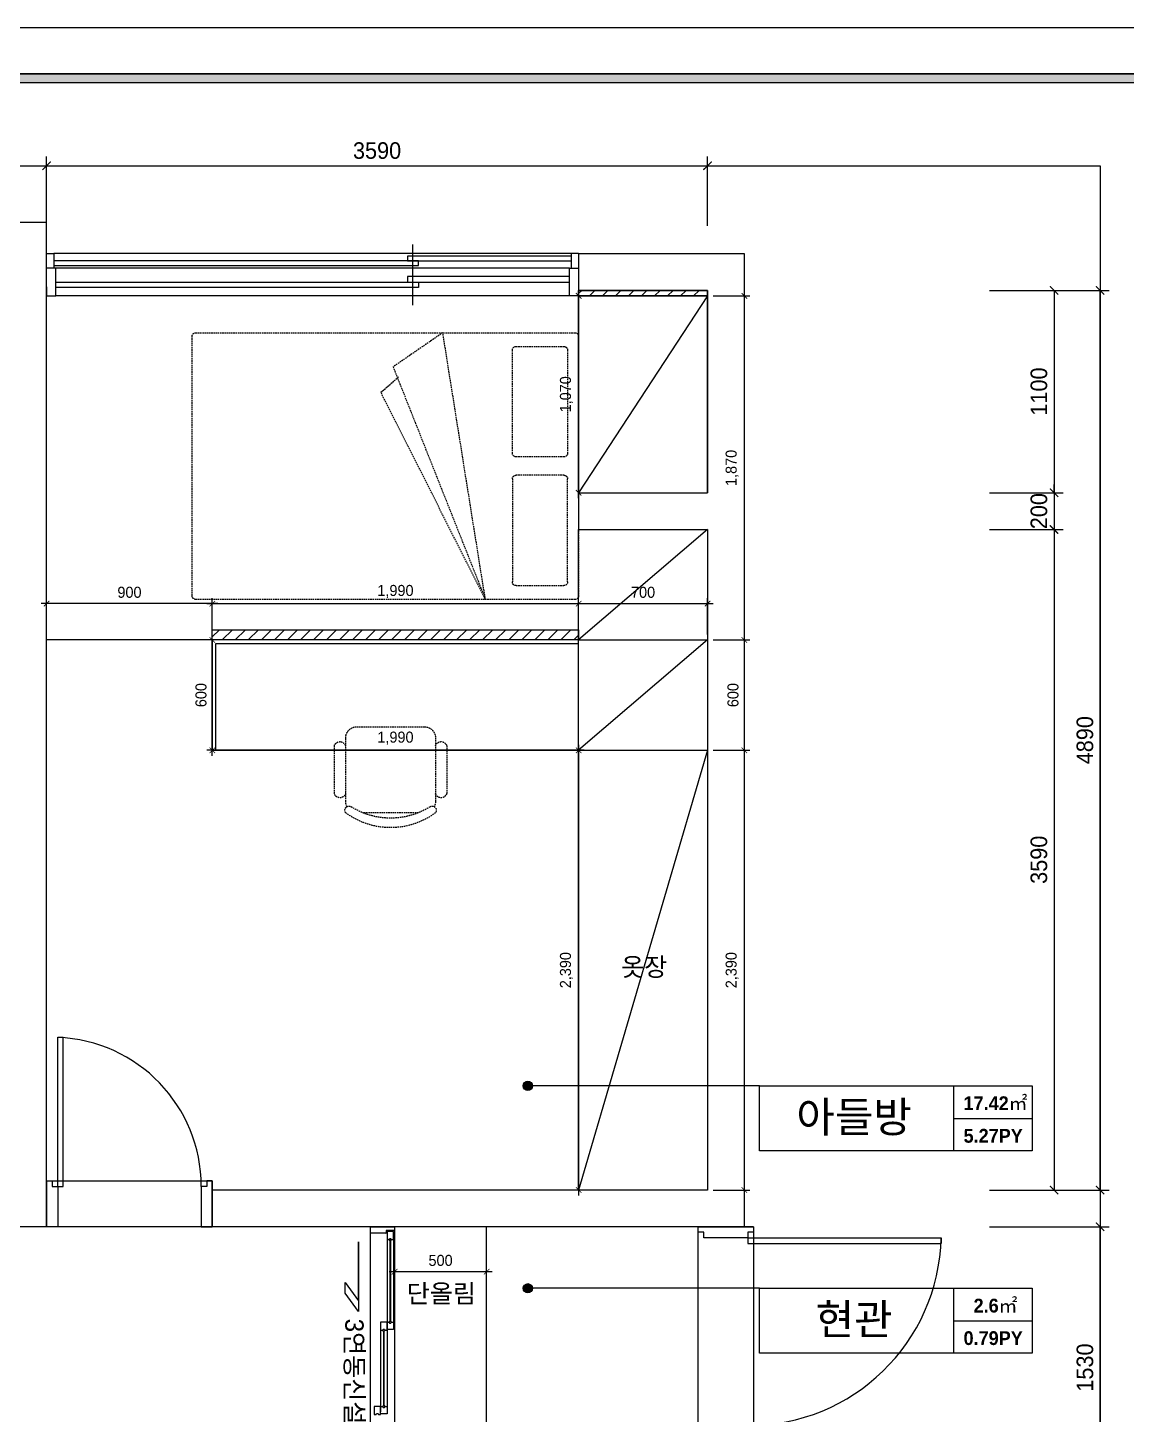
# Model space of a CAD drawing. Header units: millimetres. Extents: x -551172 to 232469, y -3435 to 261611.
# Drawn here: x 152389 to 158356, y 86516 to 94053 of the extents above; entities that cross this region are included whole.
import ezdxf
from ezdxf.enums import TextEntityAlignment as Align

# ---------------------------------------------------------------- set-up
doc = ezdxf.new("R2010")
doc.units = ezdxf.units.MM
doc.header["$LTSCALE"] = 10
doc.header["$PDMODE"] = 3
doc.linetypes.add('DH-HID2', pattern=[1.2, 0.8, -0.4])
doc.layers.get('DEFPOINTS').update_dxf_attribs({"color": 248})
for name, color, linetype in [('0-ELC TEXT', 7, 'Continuous'), ('03-TEXT', 3, 'Continuous'), ('03-WAL NEW', 3, 'Continuous'), ('06-FUR', 6, 'Continuous'), ('07-DIM WAL', 5, 'Continuous'), ('C-HAT', 251, 'Continuous'), ('CO-DOOR', 8, 'Continuous'), ('F-SYM', 7, 'Continuous'), ('FORM(YOURNAME)-11', 1, 'Continuous'), ('FU-FURM', 251, 'DH-HID2'), ('Layer 1', 7, 'Continuous'), ('도면층2', 2, 'Continuous'), ('도면층4', 4, 'Continuous'), ('도면층5', 5, 'Continuous'), ('도면층8', 8, 'Continuous')]:
    doc.layers.add(name, color=color, linetype=linetype)
doc.styles.add('HY 울릉도 L', font='')
doc.styles.add('YOURNAME', font='HY울릉도M.TTF')
doc.styles.add('넥슨고딕', font='NEXONLv1GothicBold.ttf')
doc.styles.add('코레일둥고', font='Korail_Round_Gothic_Medium.ttf')
doc.styles.get('HY 울릉도 L').set_extended_font_data('HY울릉도L')
doc.dimstyles.new('30', dxfattribs={"dimscale": 30, "dimtxt": 2, "dimasz": 1, "dimexe": 1, "dimexo": 1, "dimgap": 1, "dimtad": 1, "dimdec": 0, "dimrnd": 0.05, "dimdsep": 46, "dimlunit": 6, "dimtxsty": 'HY 울릉도 L', "dimblk": 'ARCHTICK', "dimcen": 2.5, "dimdle": 1, "dimclrd": 133, "dimclre": 133, "dimclrt": 30, "dimadec": 0, "dimazin": 0, "dimtfac": 1, "dimtdec": 0, "dimtix": 1, "dimtmove": 2, "dimatfit": 3, "dimldrblk": 'ARCHTICK', "dimfxl": 1, "dimlwd": -1, "dimlwe": -1, "dimarcsym": 0})
doc.dimstyles.new('YOURNAME-50', dxfattribs={"dimscale": 50, "dimtxt": 1.8, "dimasz": 0.9, "dimexe": 1, "dimexo": 3, "dimgap": 0.7, "dimtad": 1, "dimdec": 0, "dimzin": 0, "dimdsep": 46, "dimtxsty": 'YOURNAME', "dimblk": 'ARCHTICK', "dimcen": 0, "dimclrd": 1, "dimclre": 1, "dimclrt": 7, "dimadec": 0, "dimazin": 0, "dimtfac": 1, "dimtdec": 0, "dimtix": 1, "dimtmove": 2, "dimatfit": 3, "dimldrblk": 'ARCHTICK', "dimfxl": 1, "dimtolj": 1, "dimtzin": 0, "dimarcsym": 0})

# ---------------------------------------------------------------- blocks, each defined once
blk = doc.blocks.new('FORM-PLAN')
at = {"layer": 'FORM(YOURNAME)-11'}
h = blk.add_hatch(color=256, dxfattribs=at)
h.dxf.hatch_style = 1
h.paths.add_polyline_path([(-71444, 55115), (10556, 55115), (10556, 54915), (-71444, 54915)])
h.paths.add_polyline_path([(-71444, -2085), (10556, -2085), (10556, -2285), (-71444, -2285)])
at = {"layer": 'DEFPOINTS', "color": 158}
for points in [[(-71444, -2285), (10556, -2285), (10556, 55115), (-71444, 55115)], [(-69444, 53115), (-64, 53115), (-64, 1215), (-69444, 1215)]]:
    blk.add_lwpolyline(points, close=True, dxfattribs=at)
at = {"layer": 'FORM(YOURNAME)-11', "color": 250}
blk.add_lwpolyline([(-72444, -3285), (11556, -3285), (11556, 56115), (-72444, 56115)], close=True, dxfattribs=at)
at = {"layer": 'FORM(YOURNAME)-11'}
blk.add_lwpolyline([(-71444, 55115), (10556, 55115), (10556, 54915), (-71444, 54915)], close=True, dxfattribs=at)
at = {"layer": 'FORM(YOURNAME)-11', "color": 3, "style": 'YOURNAME'}
for tag, height, p in [('1', 450, (9905, 18188)), ('2', 450, (9905, 17544)), ('3', 450, (9905, 16257)), ('4', 450, (9905, 14326)), ('5', 515, (9905, 12009)), ('6', 515, (9905, 9757)), ('7', 515, (9905, 7504)), ('8', 515, (9905, 5252)), ('9', 515, (9905, 2999)), ('10', 515, (5655, 811)), ('11', 515, (9905, 747)), ('12', 515, (5655, -1441)), ('13', 515, (9905, -1441))]:
    blk.add_attdef(tag, text='', height=height, dxfattribs=at).set_placement(p, align=Align.MIDDLE_RIGHT)
blk = doc.blocks.new('_ArchTick')
at = {"color": 0, "linetype": 'ByBlock', "const_width": 0.15}
blk.add_lwpolyline([(-0.5, -0.5), (0.5, 0.5)], dxfattribs=at)
blk = doc.blocks.new('*D511')
at = {"color": 133, "transparency": 16777216}
blk.add_line((154911.4, 87291.1), (154351.4, 87291.1), dxfattribs=at)
at = {"layer": 'DEFPOINTS', "color": 0, "transparency": 16777216}
for p in [(154381.4, 87291.1), (154381.4, 87291.1), (154881.4, 87291.1)]:
    blk.add_point(p, dxfattribs=at)
at = {"color": 133, "transparency": 16777216, "xscale": 30, "yscale": 30, "zscale": 30, "rotation": 180}
blk.add_blockref('_ArchTick', (154381.4, 87291.1), dxfattribs=at)
at = {"color": 133, "transparency": 16777216, "xscale": 30, "yscale": 30, "zscale": 30}
blk.add_blockref('_ArchTick', (154881.4, 87291.1), dxfattribs=at)
at = {"color": 30, "transparency": 16777216, "insert": (154631.4, 87352.4), "char_height": 60, "attachment_point": 5, "style": 'HY 울릉도 L'}
blk.add_mtext('500', dxfattribs=at)
blk = doc.blocks.new('*D481')
at = {"layer": '07-DIM WAL', "color": 1, "lineweight": -2, "transparency": 16777216}
for p, q in [((152491.4, 92975.3), (152491.4, 93352.8)), ((152491.4, 93302.8), (156081.4, 93302.8)), ((156081.4, 92975.3), (156081.4, 93352.8))]:
    blk.add_line(p, q, dxfattribs=at)
at = {"layer": 'DEFPOINTS', "color": 0, "transparency": 16777216}
for p in [(156081.4, 93302.8), (152491.4, 92825.3), (156081.4, 92825.3)]:
    blk.add_point(p, dxfattribs=at)
at = {"layer": '07-DIM WAL', "color": 1, "lineweight": -2, "transparency": 16777216, "xscale": 45, "yscale": 45, "zscale": 45, "rotation": 180}
blk.add_blockref('_ArchTick', (152491.4, 93302.8), dxfattribs=at)
at = {"layer": '07-DIM WAL', "color": 1, "lineweight": -2, "transparency": 16777216, "xscale": 45, "yscale": 45, "zscale": 45}
blk.add_blockref('_ArchTick', (156081.4, 93302.8), dxfattribs=at)
at = {"layer": '07-DIM WAL', "color": 7, "transparency": 16777216, "insert": (154286.4, 93384.7), "char_height": 90, "attachment_point": 5, "style": 'YOURNAME'}
blk.add_mtext('\\A1;3590', dxfattribs=at)
blk = doc.blocks.new('*D496')
at = {"layer": '07-DIM WAL', "color": 1, "lineweight": -2, "transparency": 16777216}
for p, q in [((157613.9, 87535.3), (158263.9, 87535.3)), ((158213.9, 86005.3), (158213.9, 87535.3)), ((157613.9, 86005.3), (158263.9, 86005.3))]:
    blk.add_line(p, q, dxfattribs=at)
at = {"layer": 'DEFPOINTS', "color": 0, "transparency": 16777216}
for p in [(157463.9, 87535.3), (158213.9, 87535.3), (157463.9, 86005.3)]:
    blk.add_point(p, dxfattribs=at)
at = {"layer": '07-DIM WAL', "color": 1, "lineweight": -2, "transparency": 16777216, "xscale": 45, "yscale": 45, "zscale": 45}
for p, rotation in [((158213.9, 87535.3), 90), ((158213.9, 86005.3), 270)]:
    blk.add_blockref('_ArchTick', p, dxfattribs=dict(at, rotation=rotation))
at = {"layer": '07-DIM WAL', "color": 7, "transparency": 16777216, "insert": (158132.1, 86770.3), "char_height": 90, "attachment_point": 5, "rotation": 90, "style": 'YOURNAME'}
blk.add_mtext('\\A1;1530', dxfattribs=at)
blk = doc.blocks.new('*D497')
at = {"layer": '07-DIM WAL', "color": 1, "lineweight": -2, "transparency": 16777216}
for p, q in [((157613.9, 92625.3), (158263.9, 92625.3)), ((158213.9, 87735.3), (158213.9, 92625.3)), ((157613.9, 87735.3), (158263.9, 87735.3))]:
    blk.add_line(p, q, dxfattribs=at)
at = {"layer": 'DEFPOINTS', "color": 0, "transparency": 16777216}
for p in [(157463.9, 92625.3), (158213.9, 92625.3), (157463.9, 87735.3)]:
    blk.add_point(p, dxfattribs=at)
at = {"layer": '07-DIM WAL', "color": 1, "lineweight": -2, "transparency": 16777216, "xscale": 45, "yscale": 45, "zscale": 45}
for p, rotation in [((158213.9, 92625.3), 90), ((158213.9, 87735.3), 270)]:
    blk.add_blockref('_ArchTick', p, dxfattribs=dict(at, rotation=rotation))
at = {"layer": '07-DIM WAL', "color": 7, "transparency": 16777216, "insert": (158132, 90180.3), "char_height": 90, "attachment_point": 5, "rotation": 90, "style": 'YOURNAME'}
blk.add_mtext('\\A1;4890', dxfattribs=at)
blk = doc.blocks.new('*D498')
at = {"layer": '07-DIM WAL', "color": 1, "lineweight": -2, "transparency": 16777216}
for p, q in [((157613.9, 92625.3), (158013.9, 92625.3)), ((157963.9, 92625.3), (157963.9, 91525.3)), ((157613.9, 91525.3), (158013.9, 91525.3))]:
    blk.add_line(p, q, dxfattribs=at)
at = {"layer": 'DEFPOINTS', "color": 0, "transparency": 16777216}
for p in [(157463.9, 92625.3), (157463.9, 91525.3), (157963.9, 91525.3)]:
    blk.add_point(p, dxfattribs=at)
at = {"layer": '07-DIM WAL', "color": 1, "lineweight": -2, "transparency": 16777216, "xscale": 45, "yscale": 45, "zscale": 45}
for p, rotation in [((157963.9, 92625.3), 90), ((157963.9, 91525.3), 270)]:
    blk.add_blockref('_ArchTick', p, dxfattribs=dict(at, rotation=rotation))
at = {"layer": '07-DIM WAL', "color": 7, "transparency": 16777216, "insert": (157882.1, 92075.3), "char_height": 90, "attachment_point": 5, "rotation": 90, "style": 'YOURNAME'}
blk.add_mtext('\\A1;1100', dxfattribs=at)
blk = doc.blocks.new('*D499')
at = {"layer": '07-DIM WAL', "color": 1, "lineweight": -2, "transparency": 16777216}
for p, q in [((157613.9, 91325.3), (158013.9, 91325.3)), ((157963.9, 91325.3), (157963.9, 87735.3)), ((157613.9, 87735.3), (158013.9, 87735.3))]:
    blk.add_line(p, q, dxfattribs=at)
at = {"layer": 'DEFPOINTS', "color": 0, "transparency": 16777216}
for p in [(157463.9, 91325.3), (157463.9, 87735.3), (157963.9, 87735.3)]:
    blk.add_point(p, dxfattribs=at)
at = {"layer": '07-DIM WAL', "color": 1, "lineweight": -2, "transparency": 16777216, "xscale": 45, "yscale": 45, "zscale": 45}
for p, rotation in [((157963.9, 91325.3), 90), ((157963.9, 87735.3), 270)]:
    blk.add_blockref('_ArchTick', p, dxfattribs=dict(at, rotation=rotation))
at = {"layer": '07-DIM WAL', "color": 7, "transparency": 16777216, "insert": (157882, 89530.3), "char_height": 90, "attachment_point": 5, "rotation": 90, "style": 'YOURNAME'}
blk.add_mtext('\\A1;3590', dxfattribs=at)
blk = doc.blocks.new('*D500')
at = {"layer": '07-DIM WAL', "color": 1, "lineweight": -2, "transparency": 16777216}
for p, q in [((157963.9, 91525.3), (157963.9, 91570.3)), ((157613.9, 91525.3), (158013.9, 91525.3)), ((157963.9, 91525.3), (157963.9, 91325.3)), ((157613.9, 91325.3), (158013.9, 91325.3)), ((157963.9, 91325.3), (157963.9, 91280.3))]:
    blk.add_line(p, q, dxfattribs=at)
at = {"layer": 'DEFPOINTS', "color": 0, "transparency": 16777216}
for p in [(157463.9, 91525.3), (157463.9, 91325.3), (157963.9, 91325.3)]:
    blk.add_point(p, dxfattribs=at)
at = {"layer": '07-DIM WAL', "color": 1, "lineweight": -2, "transparency": 16777216, "xscale": 45, "yscale": 45, "zscale": 45}
for p, rotation in [((157963.9, 91525.3), 270), ((157963.9, 91325.3), 90)]:
    blk.add_blockref('_ArchTick', p, dxfattribs=dict(at, rotation=rotation))
at = {"layer": '07-DIM WAL', "color": 7, "transparency": 16777216, "insert": (157882.1, 91425.3), "char_height": 90, "attachment_point": 5, "rotation": 90, "style": 'YOURNAME'}
blk.add_mtext('\\A1;200', dxfattribs=at)
blk = doc.blocks.new('F-701-1')
at = {"layer": 'FU-FURM'}
for p, q in [((-725, -506.5), (401, -1074)), ((539, -1008), (-725, -506.5)), ((-725, -506.5), (725, -738)), ((725, -738), (539, -1008)), ((401, -1074), (485, -978))]:
    blk.add_line(p, q, dxfattribs=at)
for points in [[(-705, -2100), (705, -2100, 0.414214), (725, -2080), (725, -20, 0.414214), (705, 0), (-705, 0, 0.414214), (-725, -20), (-725, -2080, 0.414214)], [(-70, -360), (-630, -360, -0.414214), (-650, -340), (-650, -80, -0.414214), (-630, -60), (-70, -60, -0.414214), (-50, -80), (-50, -340, -0.414214)], [(70, -360), (630, -360, 0.414214), (650, -340), (650, -80, 0.414214), (630, -60), (70, -60, 0.414214), (50, -80), (50, -340, 0.414214)]]:
    blk.add_lwpolyline(points, format="xyb", close=True, dxfattribs=at)
blk = doc.blocks.new('F-101')
at = {"layer": 'FU-FURM'}
for p, q in [((-248.3, 454), (-248.3, 454)), ((151.2, 467.4), (-151.2, 467.4)), ((-243.8, 406.4), (-243.8, 61)), ((243.8, 61), (243.8, 406.4)), ((-305.7, 104.1), (-305.7, 363.2)), ((304.8, 104.1), (304.8, 363.2)), ((-182.9, 0), (182.9, 0))]:
    blk.add_line(p, q, dxfattribs=at)
for centre, radius, start, end in [((0, 142.2), 406.4, 53.1301, 126.8699), ((-226, 454), 22.3, 143.30994, 302.02741), ((0, 98), 399.1, 57.57575, 122.42425), ((226, 454), 22.3, 237.97259, 36.69006), ((-275.2, 354.3), 31.8, 9.29463, 163.7398), ((-182.9, 406.4), 61, 152.41556, 180), ((182.9, 406.4), 61, 0, 27.58444), ((274.3, 354.3), 31.8, 16.2602, 163.7398), ((-275.2, 113), 31.8, 196.2602, 350.70537), ((274.3, 113), 31.8, 196.2602, 343.7398), ((-182.9, 61), 61, 180, 270), ((182.9, 61), 61, 270, 0)]:
    blk.add_arc(centre, radius, start, end, dxfattribs=at)
blk = doc.blocks.new('*D523')
at = {"layer": '06-FUR', "color": 133, "transparency": 16777216}
for p, q in [((156281.4, 92625.3), (156281.4, 90695.3)), ((156111.4, 92595.3), (156311.4, 92595.3)), ((156111.4, 90725.3), (156311.4, 90725.3))]:
    blk.add_line(p, q, dxfattribs=at)
at = {"layer": 'DEFPOINTS', "color": 0, "transparency": 16777216}
for p in [(156081.4, 92595.3), (156081.4, 90725.3), (156281.4, 90725.3)]:
    blk.add_point(p, dxfattribs=at)
at = {"layer": '06-FUR', "color": 133, "transparency": 16777216, "xscale": 30, "yscale": 30, "zscale": 30}
for p, rotation in [((156281.4, 92595.3), 90), ((156281.4, 90725.3), 270)]:
    blk.add_blockref('_ArchTick', p, dxfattribs=dict(at, rotation=rotation))
at = {"layer": '06-FUR', "color": 30, "transparency": 16777216, "insert": (156215.4, 91660.3), "char_height": 60, "attachment_point": 5, "rotation": 90, "style": 'HY 울릉도 L'}
blk.add_mtext('1,870', dxfattribs=at)
blk = doc.blocks.new('*D524')
at = {"layer": '06-FUR', "color": 133, "transparency": 16777216}
for p, q in [((156281.4, 90755.3), (156281.4, 90095.3)), ((156111.4, 90725.3), (156311.4, 90725.3)), ((156111.4, 90125.3), (156311.4, 90125.3))]:
    blk.add_line(p, q, dxfattribs=at)
at = {"layer": 'DEFPOINTS', "color": 0, "transparency": 16777216}
for p in [(156081.4, 90725.3), (156081.4, 90125.3), (156281.4, 90125.3)]:
    blk.add_point(p, dxfattribs=at)
at = {"layer": '06-FUR', "color": 133, "transparency": 16777216, "xscale": 30, "yscale": 30, "zscale": 30}
for p, rotation in [((156281.4, 90725.3), 90), ((156281.4, 90125.3), 270)]:
    blk.add_blockref('_ArchTick', p, dxfattribs=dict(at, rotation=rotation))
at = {"layer": '06-FUR', "color": 30, "transparency": 16777216, "insert": (156220.1, 90425.3), "char_height": 60, "attachment_point": 5, "rotation": 90, "style": 'HY 울릉도 L'}
blk.add_mtext('600', dxfattribs=at)
blk = doc.blocks.new('*D525')
at = {"layer": '06-FUR', "color": 133, "transparency": 16777216}
for p, q in [((156281.4, 90155.3), (156281.4, 87705.3)), ((156111.4, 90125.3), (156311.4, 90125.3)), ((156111.4, 87735.3), (156311.4, 87735.3))]:
    blk.add_line(p, q, dxfattribs=at)
at = {"layer": 'DEFPOINTS', "color": 0, "transparency": 16777216}
for p in [(156081.4, 90125.3), (156081.4, 87735.3), (156281.4, 87735.3)]:
    blk.add_point(p, dxfattribs=at)
at = {"layer": '06-FUR', "color": 133, "transparency": 16777216, "xscale": 30, "yscale": 30, "zscale": 30}
for p, rotation in [((156281.4, 90125.3), 90), ((156281.4, 87735.3), 270)]:
    blk.add_blockref('_ArchTick', p, dxfattribs=dict(at, rotation=rotation))
at = {"layer": '06-FUR', "color": 30, "transparency": 16777216, "insert": (156215.4, 88930.3), "char_height": 60, "attachment_point": 5, "rotation": 90, "style": 'HY 울릉도 L'}
blk.add_mtext('2,390', dxfattribs=at)
blk = doc.blocks.new('*D526')
at = {"layer": '06-FUR', "color": 133, "transparency": 16777216}
for p, q in [((153421.4, 90922.6), (152461.4, 90922.6)), ((152491.4, 90755.3), (152491.4, 90952.6)), ((153391.4, 90755.3), (153391.4, 90952.6))]:
    blk.add_line(p, q, dxfattribs=at)
at = {"layer": 'DEFPOINTS', "color": 0, "transparency": 16777216}
for p in [(152491.4, 90922.6), (152491.4, 90725.3), (153391.4, 90725.3)]:
    blk.add_point(p, dxfattribs=at)
at = {"layer": '06-FUR', "color": 133, "transparency": 16777216, "xscale": 30, "yscale": 30, "zscale": 30, "rotation": 180}
blk.add_blockref('_ArchTick', (152491.4, 90922.6), dxfattribs=at)
at = {"layer": '06-FUR', "color": 133, "transparency": 16777216, "xscale": 30, "yscale": 30, "zscale": 30}
blk.add_blockref('_ArchTick', (153391.4, 90922.6), dxfattribs=at)
at = {"layer": '06-FUR', "color": 30, "transparency": 16777216, "insert": (152941.4, 90983.9), "char_height": 60, "attachment_point": 5, "style": 'HY 울릉도 L'}
blk.add_mtext('900', dxfattribs=at)
blk = doc.blocks.new('*D527')
at = {"layer": '06-FUR', "color": 133, "transparency": 16777216}
for p, q in [((153361.4, 90922.6), (155411.4, 90922.6)), ((153391.4, 90755.3), (153391.4, 90952.6)), ((155381.4, 90755.3), (155381.4, 90952.6))]:
    blk.add_line(p, q, dxfattribs=at)
at = {"layer": 'DEFPOINTS', "color": 0, "transparency": 16777216}
for p in [(155381.4, 90922.6), (153391.4, 90725.3), (155381.4, 90725.3)]:
    blk.add_point(p, dxfattribs=at)
at = {"layer": '06-FUR', "color": 133, "transparency": 16777216, "xscale": 30, "yscale": 30, "zscale": 30, "rotation": 180}
blk.add_blockref('_ArchTick', (153391.4, 90922.6), dxfattribs=at)
at = {"layer": '06-FUR', "color": 133, "transparency": 16777216, "xscale": 30, "yscale": 30, "zscale": 30}
blk.add_blockref('_ArchTick', (155381.4, 90922.6), dxfattribs=at)
at = {"layer": '06-FUR', "color": 30, "transparency": 16777216, "insert": (154386.4, 90988.6), "char_height": 60, "attachment_point": 5, "style": 'HY 울릉도 L'}
blk.add_mtext('1,990', dxfattribs=at)
blk = doc.blocks.new('*D510')
at = {"layer": '06-FUR', "color": 133, "transparency": 16777216}
for p, q in [((155351.4, 90922.6), (156111.4, 90922.6)), ((155381.4, 90755.3), (155381.4, 90952.6)), ((156081.4, 90755.3), (156081.4, 90952.6))]:
    blk.add_line(p, q, dxfattribs=at)
at = {"layer": 'DEFPOINTS', "color": 0, "transparency": 16777216}
for p in [(156081.4, 90922.6), (155381.4, 90725.3), (156081.4, 90725.3)]:
    blk.add_point(p, dxfattribs=at)
at = {"layer": '06-FUR', "color": 133, "transparency": 16777216, "xscale": 30, "yscale": 30, "zscale": 30, "rotation": 180}
blk.add_blockref('_ArchTick', (155381.4, 90922.6), dxfattribs=at)
at = {"layer": '06-FUR', "color": 133, "transparency": 16777216, "xscale": 30, "yscale": 30, "zscale": 30}
blk.add_blockref('_ArchTick', (156081.4, 90922.6), dxfattribs=at)
at = {"layer": '06-FUR', "color": 30, "transparency": 16777216, "insert": (155731.4, 90983.9), "char_height": 60, "attachment_point": 5, "style": 'HY 울릉도 L'}
blk.add_mtext('700', dxfattribs=at)
blk = doc.blocks.new('*D586')
at = {"layer": '06-FUR', "color": 133, "transparency": 16777216}
blk.add_line((155411.4, 90125.3), (153361.4, 90125.3), dxfattribs=at)
at = {"layer": 'DEFPOINTS', "color": 0, "transparency": 16777216}
for p in [(153391.4, 90125.3), (153391.4, 90125.3), (155381.4, 90125.3)]:
    blk.add_point(p, dxfattribs=at)
at = {"layer": '06-FUR', "color": 133, "transparency": 16777216, "xscale": 30, "yscale": 30, "zscale": 30, "rotation": 180}
blk.add_blockref('_ArchTick', (153391.4, 90125.3), dxfattribs=at)
at = {"layer": '06-FUR', "color": 133, "transparency": 16777216, "xscale": 30, "yscale": 30, "zscale": 30}
blk.add_blockref('_ArchTick', (155381.4, 90125.3), dxfattribs=at)
at = {"layer": '06-FUR', "color": 30, "transparency": 16777216, "insert": (154386.4, 90191.3), "char_height": 60, "attachment_point": 5, "style": 'HY 울릉도 L'}
blk.add_mtext('1,990', dxfattribs=at)
blk = doc.blocks.new('*D587')
at = {"layer": '06-FUR', "color": 133, "transparency": 16777216}
blk.add_line((153391.4, 90095.3), (153391.4, 90755.3), dxfattribs=at)
at = {"layer": 'DEFPOINTS', "color": 0, "transparency": 16777216}
for p in [(153391.4, 90725.3), (153391.4, 90725.3), (153391.4, 90125.3)]:
    blk.add_point(p, dxfattribs=at)
at = {"layer": '06-FUR', "color": 133, "transparency": 16777216, "xscale": 30, "yscale": 30, "zscale": 30}
for p, rotation in [((153391.4, 90725.3), 90), ((153391.4, 90125.3), 270)]:
    blk.add_blockref('_ArchTick', p, dxfattribs=dict(at, rotation=rotation))
at = {"layer": '06-FUR', "color": 30, "transparency": 16777216, "insert": (153330.1, 90425.3), "char_height": 60, "attachment_point": 5, "rotation": 90, "style": 'HY 울릉도 L'}
blk.add_mtext('600', dxfattribs=at)
blk = doc.blocks.new('*D588')
at = {"layer": '06-FUR', "color": 133, "transparency": 16777216}
blk.add_line((155381.4, 90155.3), (155381.4, 87705.3), dxfattribs=at)
at = {"layer": 'DEFPOINTS', "color": 0, "transparency": 16777216}
for p in [(155381.4, 90125.3), (155381.4, 87735.3), (155381.4, 87735.3)]:
    blk.add_point(p, dxfattribs=at)
at = {"layer": '06-FUR', "color": 133, "transparency": 16777216, "xscale": 30, "yscale": 30, "zscale": 30}
for p, rotation in [((155381.4, 90125.3), 90), ((155381.4, 87735.3), 270)]:
    blk.add_blockref('_ArchTick', p, dxfattribs=dict(at, rotation=rotation))
at = {"layer": '06-FUR', "color": 30, "transparency": 16777216, "insert": (155315.4, 88930.3), "char_height": 60, "attachment_point": 5, "rotation": 90, "style": 'HY 울릉도 L'}
blk.add_mtext('2,390', dxfattribs=at)
blk = doc.blocks.new('*D589')
at = {"layer": '06-FUR', "color": 133, "transparency": 16777216}
blk.add_line((155381.4, 91495.3), (155381.4, 92625.3), dxfattribs=at)
at = {"layer": 'DEFPOINTS', "color": 0, "transparency": 16777216}
for p in [(155381.4, 92595.3), (155381.4, 92595.3), (155381.4, 91525.3)]:
    blk.add_point(p, dxfattribs=at)
at = {"layer": '06-FUR', "color": 133, "transparency": 16777216, "xscale": 30, "yscale": 30, "zscale": 30}
for p, rotation in [((155381.4, 92595.3), 90), ((155381.4, 91525.3), 270)]:
    blk.add_blockref('_ArchTick', p, dxfattribs=dict(at, rotation=rotation))
at = {"layer": '06-FUR', "color": 30, "transparency": 16777216, "insert": (155315.4, 92060.3), "char_height": 60, "attachment_point": 5, "rotation": 90, "style": 'HY 울릉도 L'}
blk.add_mtext('1,070', dxfattribs=at)

msp = doc.modelspace()

# ---------------------------------------------------------------- hatches: boundary and pattern name
at = {"layer": '0-ELC TEXT'}
h = msp.add_hatch(color=256, dxfattribs=at)
h.dxf.hatch_style = 1
edge = h.paths.add_edge_path()
edge.add_arc((155105.6, 88301.2), 25, 0, 360)
h = msp.add_hatch(color=256, dxfattribs=at)
h.dxf.hatch_style = 1
edge = h.paths.add_edge_path()
edge.add_arc((155105.6, 87201.3), 25, 0, 360)
at = {"layer": 'C-HAT'}
h = msp.add_hatch(dxfattribs=at)
h.set_pattern_fill('_USER', color=256, scale=50, angle=45, pattern_type=0)
h.set_pattern_definition([(45, (-31820, 11260), (-35.355339, 35.355339), [])])
h.paths.add_polyline_path([(156081.4, 92625.3), (155381.4, 92625.3), (155381.4, 92595.3), (156081.4, 92595.3)])
h = msp.add_hatch(dxfattribs=at)
h.set_pattern_fill('_USER', color=256, scale=50, angle=45, pattern_type=0)
h.set_pattern_definition([(45, (0, 0), (-35.355339, 35.355339), [])])
h.paths.add_polyline_path([(155781.4, 83325.3), (153881.4, 83325.3), (153881.4, 83270.6), (155781.4, 83270.6)])
h.paths.add_polyline_path([(155381.4, 90780), (153391.4, 90780), (153391.4, 90725.3), (155381.4, 90725.3)])

# ---------------------------------------------------------------- linework, layer by layer
at = {"layer": '0-ELC TEXT'}
for p, q in [((156363.2, 88301.2), (155105.6, 88301.2)), ((157420.4, 87947.5), (157420.4, 88301.2)), ((157420.4, 88124.3), (157845.1, 88124.3)), ((156363.2, 87201.3), (155105.6, 87201.3)), ((157420.4, 86847.6), (157420.4, 87201.3)), ((157420.4, 87024.5), (157845.1, 87024.5))]:
    msp.add_line(p, q, dxfattribs=at)
for points in [[(156363.2, 88301.2), (157845.1, 88301.2), (157845.1, 87947.5), (156363.2, 87947.5)], [(156363.2, 87201.3), (157845.1, 87201.3), (157845.1, 86847.6), (156363.2, 86847.6)]]:
    msp.add_lwpolyline(points, close=True, dxfattribs=at)
for centre in [(155105.6, 88301.2), (155105.6, 87201.3)]:
    msp.add_circle(centre, 25, dxfattribs=at)
at = {"layer": '03-WAL NEW'}
for points in [[(156081.4, 92625.3), (155381.4, 92625.3), (155381.4, 92595.3), (156081.4, 92595.3)], [(155381.4, 90725.3), (153391.4, 90725.3), (153391.4, 90780), (155381.4, 90780)]]:
    msp.add_lwpolyline(points, close=True, dxfattribs=at)
at = {"layer": '06-FUR'}
for p, q in [((156081.4, 92595.3), (155381.4, 91525.3)), ((153391.4, 90725.3), (152491.4, 90725.3))]:
    msp.add_line(p, q, dxfattribs=at)
for points in [[(155381.4, 91525.3), (156081.4, 91525.3), (156081.4, 92595.3), (155381.4, 92595.3)], [(155381.4, 91325.3), (156081.4, 91325.3), (156081.4, 87735.3), (155381.4, 87735.3)]]:
    msp.add_lwpolyline(points, close=True, dxfattribs=at)
for points in [[(156081.4, 91325.3), (155381.4, 90725.3), (156081.4, 90725.3), (155381.4, 90125.3)], [(155381.4, 90725.3), (153391.4, 90725.3), (153391.4, 90125.3), (155381.4, 90125.3), (155381.4, 90725.3)], [(153411.4, 90125.3), (153411.4, 90705.3), (155381.4, 90705.3)], [(155381.4, 90125.3), (156081.4, 90125.3), (155381.4, 87735.3)]]:
    msp.add_lwpolyline(points, dxfattribs=at)
at = {"layer": 'CO-DOOR', "color": 1}
msp.add_lwpolyline([(154185.7, 87454.5), (154185.7, 87075.3), (154113.5, 87173.9), (154113.5, 87232.3), (154185.7, 87133.6), (154185.7, 87454.5)], close=True, dxfattribs=at)
at = {"layer": 'Layer 1'}
msp.add_line((154881.4, 86395.3), (154881.4, 87535.3), dxfattribs=at)
at = {"layer": '도면층2'}
for p, q in [((152291.4, 92995.3), (152491.4, 92995.3)), ((152491.4, 87735.3), (152491.4, 92995.3)), ((155381.4, 92825.3), (156281.4, 92825.3)), ((155381.4, 92825.3), (155381.4, 92625.3)), ((156281.4, 92825.3), (156281.4, 87535.3)), ((155381.4, 92625.3), (156081.4, 92625.3)), ((156081.4, 92625.3), (156081.4, 91525.3)), ((155381.4, 91525.3), (156081.4, 91525.3)), ((155381.4, 91525.3), (155381.4, 91325.3)), ((155381.4, 91325.3), (156081.4, 91325.3)), ((156081.4, 91325.3), (156081.4, 87735.3)), ((152491.4, 87735.3), (152491.4, 87535.3)), ((156081.4, 87735.3), (153391.4, 87735.3)), ((153391.4, 87735.3), (153391.4, 87535.3)), ((152491.4, 87535.3), (152291.4, 87535.3)), ((156281.4, 87535.3), (153391.4, 87535.3))]:
    msp.add_line(p, q, dxfattribs=at)
at = {"layer": '도면층4'}
for p, q in [((154481.4, 92545.3), (154481.4, 92875.3)), ((155341.4, 92825.3), (152531.4, 92825.3)), ((155331.4, 92745.3), (152541.4, 92745.3)), ((155331.4, 92595.3), (152541.4, 92595.3)), ((152551.4, 87755.3), (152551.4, 88565.3)), ((152551.4, 88565.3), (152581.4, 88565.3)), ((152581.4, 87755.3), (152581.4, 88564.7)), ((152491.4, 87535.3), (152491.4, 87785.3)), ((152491.4, 87785.3), (153391.4, 87785.3)), ((152491.4, 87785.3), (152491.4, 87535.3)), ((152551.4, 87755.3), (152581.4, 87755.3)), ((153391.4, 87785.3), (153391.4, 87535.3)), ((153391.4, 87535.3), (152491.4, 87535.3)), ((156031.4, 86395.3), (156031.4, 87535.3)), ((156031.4, 87535.3), (156331.4, 87535.3)), ((156331.4, 87535.3), (156031.4, 87535.3)), ((156331.4, 87535.3), (156331.4, 86395.3)), ((156301.4, 87475.3), (157351.4, 87475.3)), ((156301.4, 87475.3), (156301.4, 87445.3)), ((156301.4, 87445.3), (157350.8, 87445.3)), ((157351.4, 87475.3), (157351.4, 87445.3))]:
    msp.add_line(p, q, dxfattribs=at)
for points in [[(152491.4, 92825.3), (152531.4, 92825.3), (152531.4, 92745.3)], [(152531.4, 92760.3), (154511.4, 92760.3), (154511.4, 92785.3), (152531.4, 92785.3)], [(155341.4, 92810.3), (154451.4, 92810.3), (154451.4, 92785.3), (155341.4, 92785.3)], [(155381.4, 92825.3), (155341.4, 92825.3), (155341.4, 92745.3)], [(152491.4, 92645.3), (152491.4, 92595.3), (152541.4, 92595.3), (152541.4, 92745.3), (152491.4, 92745.3)], [(155331.4, 92700.3), (154451.4, 92700.3), (154451.4, 92670.3), (155331.4, 92670.3)], [(155381.4, 92645.3), (155381.4, 92595.3), (155331.4, 92595.3), (155331.4, 92745.3), (155381.4, 92745.3)], [(152541.4, 92670.3), (154511.4, 92670.3), (154511.4, 92640.3), (152541.4, 92640.3)], [(152491.4, 87785.3), (152521.4, 87785.3), (152521.4, 87755.3), (152551.4, 87755.3), (152551.4, 87535.3), (152521.4, 87535.3), (152521.4, 87535.3), (152491.4, 87535.3), (152491.4, 87785.3)], [(153391.4, 87785.3), (153361.4, 87785.3), (153361.4, 87755.3), (153331.4, 87755.3), (153331.4, 87535.3), (153361.4, 87535.3), (153361.4, 87535.3), (153391.4, 87535.3), (153391.4, 87785.3)], [(156331.4, 87535.3), (156331.4, 87505.3), (156301.4, 87505.3), (156301.4, 87475.3), (156061.4, 87475.3), (156061.4, 87505.3), (156031.4, 87505.3), (156031.4, 87535.3), (156331.4, 87535.3)]]:
    msp.add_lwpolyline(points, dxfattribs=at)
at = {"layer": '도면층5'}
for centre, radius, start, end in [((152521.4, 87755.3), 810, 0, 87.87745), ((156306, 87500.4), 1045.1, 269.74486, 358.62483)]:
    msp.add_arc(centre, radius, start, end, dxfattribs=at)
at = {"layer": '도면층8'}
for p, q in [((154251.4, 86005.3), (154251.4, 87535.3)), ((154333.3, 87500.2), (154335.8, 87500.2)), ((154381.4, 87514.9), (154381.4, 86040.4)), ((154340.5, 87465.8), (154340.5, 87017.4)), ((154375.6, 87465.8), (154375.6, 87017.4)), ((154305.4, 86972.9), (154305.4, 86528.9)), ((154340.5, 87017.4), (154340.5, 86528.9))]:
    msp.add_line(p, q, dxfattribs=at)
for points in [[(154256.4, 87535.3), (154381.4, 87535.3), (154381.4, 87514.9), (154335.8, 87514.9), (154335.8, 87500.2), (154251.4, 87500.2), (154251.4, 87535.3), (154256.4, 87535.3)], [(154351.3, 87465.8), (154352.9, 87462.6), (154354, 87461.9), (154355.7, 87461.3)], [(154360.4, 87021.8), (154360.4, 87469.8), (154355.7, 87469.8), (154355.7, 87021.8), (154360.4, 87021.8), (154355.7, 87021.8)], [(154364.8, 87465.8), (154363.2, 87462.6), (154362.1, 87461.9), (154360.4, 87461.3)], [(154316.2, 86972.9), (154317.8, 86969.7), (154319, 86969.1), (154320.6, 86968.5)], [(154329.7, 86972.9), (154328.1, 86969.7), (154327, 86969.1), (154325.3, 86968.5)], [(154351.3, 87017.4), (154352.9, 87020.6), (154354, 87021.2), (154355.7, 87021.8)], [(154364.8, 87017.4), (154363.2, 87020.6), (154362.1, 87021.2), (154360.4, 87021.8)], [(154325.3, 86563.5), (154325.3, 86968.5), (154320.6, 86968.5), (154320.6, 86563.5), (154325.3, 86563.5), (154320.6, 86563.5)], [(154316.2, 86559.1), (154317.8, 86562.3), (154319, 86562.9), (154320.6, 86563.5)], [(154329.7, 86559.1), (154328.1, 86562.3), (154327, 86562.9), (154325.3, 86563.5)]]:
    msp.add_lwpolyline(points, dxfattribs=at)
for points in [[(154340.5, 87510.2), (154340.5, 87465.8), (154352.2, 87465.8), (154354.3, 87472.2), (154361.8, 87472.2), (154363.9, 87465.8), (154375.6, 87465.8), (154375.6, 87510.2)], [(154305.4, 87017.4), (154305.4, 86972.9), (154317.1, 86972.9), (154319.2, 86979.4), (154326.7, 86979.4), (154328.8, 86972.9), (154340.5, 86972.9), (154340.5, 87017.4)], [(154363.9, 87017.4), (154375.6, 87017.4), (154375.6, 86976.4), (154340.5, 86976.4), (154340.5, 87017.4), (154352.2, 87017.4), (154354.3, 87010.9), (154361.8, 87010.9)], [(154270.4, 86559.1), (154270.4, 86514.6), (154282.1, 86514.6), (154284.1, 86521.1), (154291.7, 86521.1), (154293.7, 86514.6), (154305.4, 86514.6), (154305.4, 86559.1)], [(154328.8, 86559.1), (154340.5, 86559.1), (154340.5, 86518.1), (154305.4, 86518.1), (154305.4, 86559.1), (154317.1, 86559.1), (154319.2, 86552.6), (154326.7, 86552.6)]]:
    msp.add_lwpolyline(points, close=True, dxfattribs=at)

# ---------------------------------------------------------------- block references
at = {"layer": 'F-SYM', "xscale": 0.2500000000000001, "yscale": 0.2500000000000001, "zscale": 0.2500000000000001}
msp.add_blockref('FORM-PLAN', (158229.9, 80024), dxfattribs=at)
at = {"layer": 'FU-FURM', "xscale": -1}
for name, p, rotation in [('F-701-1', (155381.4, 91670.3), 270), ('F-101', (154359.8, 90253.5), 180)]:
    msp.add_blockref(name, p, dxfattribs=dict(at, rotation=rotation))

# ---------------------------------------------------------------- texts
at = {"layer": '0-ELC TEXT', "style": '코레일둥고'}
for s, p in [('옷장', (155611.9, 88897.7)), ('단올림', (154447.1, 87122.6))]:
    msp.add_text(s, height=100, dxfattribs=at).set_placement(p)
msp.add_text('3연동신설', height=100, rotation=270, dxfattribs=at).set_placement((154113.5, 87035.9))
at = {"layer": '03-TEXT'}
for s, height, style, p in [('17.42㎡', 75, '넥슨고딕', (157646.1, 88169.4)), ('아들방', 166.67, '코레일둥고', (156877.9, 88049)), ('5.27PY', 75, '넥슨고딕', (157633.3, 87992.5)), ('현관', 166.67, '코레일둥고', (156877.9, 86949.1)), ('2.6㎡', 75, '넥슨고딕', (157646.1, 87069.5)), ('0.79PY', 75, '넥슨고딕', (157633.3, 86892.7))]:
    msp.add_text(s, height=height, dxfattribs=dict(at, style=style)).set_placement(p, align=Align.CENTER)

# ---------------------------------------------------------------- dimensions: what is measured, and where the dimension line sits
dim = msp.add_linear_dim(base=(154381.4, 87291.1), p1=(154881.4, 87291.1), p2=(154381.4, 87291.1), angle=180, dimstyle='30')
dim.commit()
dim.dimension.update_dxf_attribs({"geometry": '*D511', "text_midpoint": (154631.4, 87352.4)})
at = {"layer": '06-FUR'}
for base, p1, p2, picture, middle in [((155381.4, 92595.3), (155381.4, 91525.3), (155381.4, 92595.3), '*D589', (155315.4, 92060.3)), ((153391.4, 90725.3), (153391.4, 90125.3), (153391.4, 90725.3), '*D587', (153330.1, 90425.3)), ((155381.4, 87735.3), (155381.4, 90125.3), (155381.4, 87735.3), '*D588', (155315.4, 88930.3))]:
    dim = msp.add_linear_dim(base=base, p1=p1, p2=p2, angle=90, dimstyle='30', override={"dimfxl": 1.25}, dxfattribs=at)
    dim.commit()
    dim.dimension.update_dxf_attribs({"geometry": picture, "text_midpoint": middle})
for base, p1, p2, picture, middle in [((156281.4, 90725.3), (156081.4, 92595.3), (156081.4, 90725.3), '*D523', (156215.4, 91660.3)), ((156281.4, 90125.3), (156081.4, 90725.3), (156081.4, 90125.3), '*D524', (156220.1, 90425.3)), ((156281.4, 87735.3), (156081.4, 90125.3), (156081.4, 87735.3), '*D525', (156215.4, 88930.3))]:
    dim = msp.add_linear_dim(base=base, p1=p1, p2=p2, angle=90, dimstyle='30', dxfattribs=at)
    dim.commit()
    dim.dimension.update_dxf_attribs({"geometry": picture, "text_midpoint": middle})
for base, p1, p2, picture, middle in [((152491.4, 90922.6), (153391.4, 90725.3), (152491.4, 90725.3), '*D526', (152941.4, 90983.9)), ((155381.4, 90922.6), (153391.4, 90725.3), (155381.4, 90725.3), '*D527', (154386.4, 90988.6)), ((156081.4, 90922.6), (155381.4, 90725.3), (156081.4, 90725.3), '*D510', (155731.4, 90983.9))]:
    dim = msp.add_linear_dim(base=base, p1=p1, p2=p2, dimstyle='30', dxfattribs=at)
    dim.commit()
    dim.dimension.update_dxf_attribs({"geometry": picture, "text_midpoint": middle})
dim = msp.add_linear_dim(base=(153391.4, 90125.3), p1=(155381.4, 90125.3), p2=(153391.4, 90125.3), dimstyle='30', override={"dimfxl": 1.25}, dxfattribs=at)
dim.commit()
dim.dimension.update_dxf_attribs({"geometry": '*D586', "text_midpoint": (154386.4, 90191.3)})
at = {"layer": '07-DIM WAL'}
for base, p1, p2, angle, picture, middle in [((156081.4, 93302.8), (152491.4, 92825.3), (156081.4, 92825.3), 180, '*D481', (154286.4, 93384.7)), ((158213.9, 92625.3), (157463.9, 87735.3), (157463.9, 92625.3), 90, '*D497', (158132, 90180.3)), ((157963.9, 91525.3), (157463.9, 92625.3), (157463.9, 91525.3), 90, '*D498', (157882.1, 92075.3)), ((157963.9, 91325.3), (157463.9, 91525.3), (157463.9, 91325.3), 90, '*D500', (157882.1, 91425.3)), ((157963.9, 87735.3), (157463.9, 91325.3), (157463.9, 87735.3), 90, '*D499', (157882, 89530.3)), ((158213.9, 87535.3), (157463.9, 86005.3), (157463.9, 87535.3), 90, '*D496', (158132.1, 86770.3))]:
    dim = msp.add_linear_dim(base=base, p1=p1, p2=p2, angle=angle, dimstyle='YOURNAME-50', dxfattribs=at)
    dim.commit()
    dim.dimension.update_dxf_attribs({"geometry": picture, "text_midpoint": middle})

doc.saveas('drawing.dxf')
